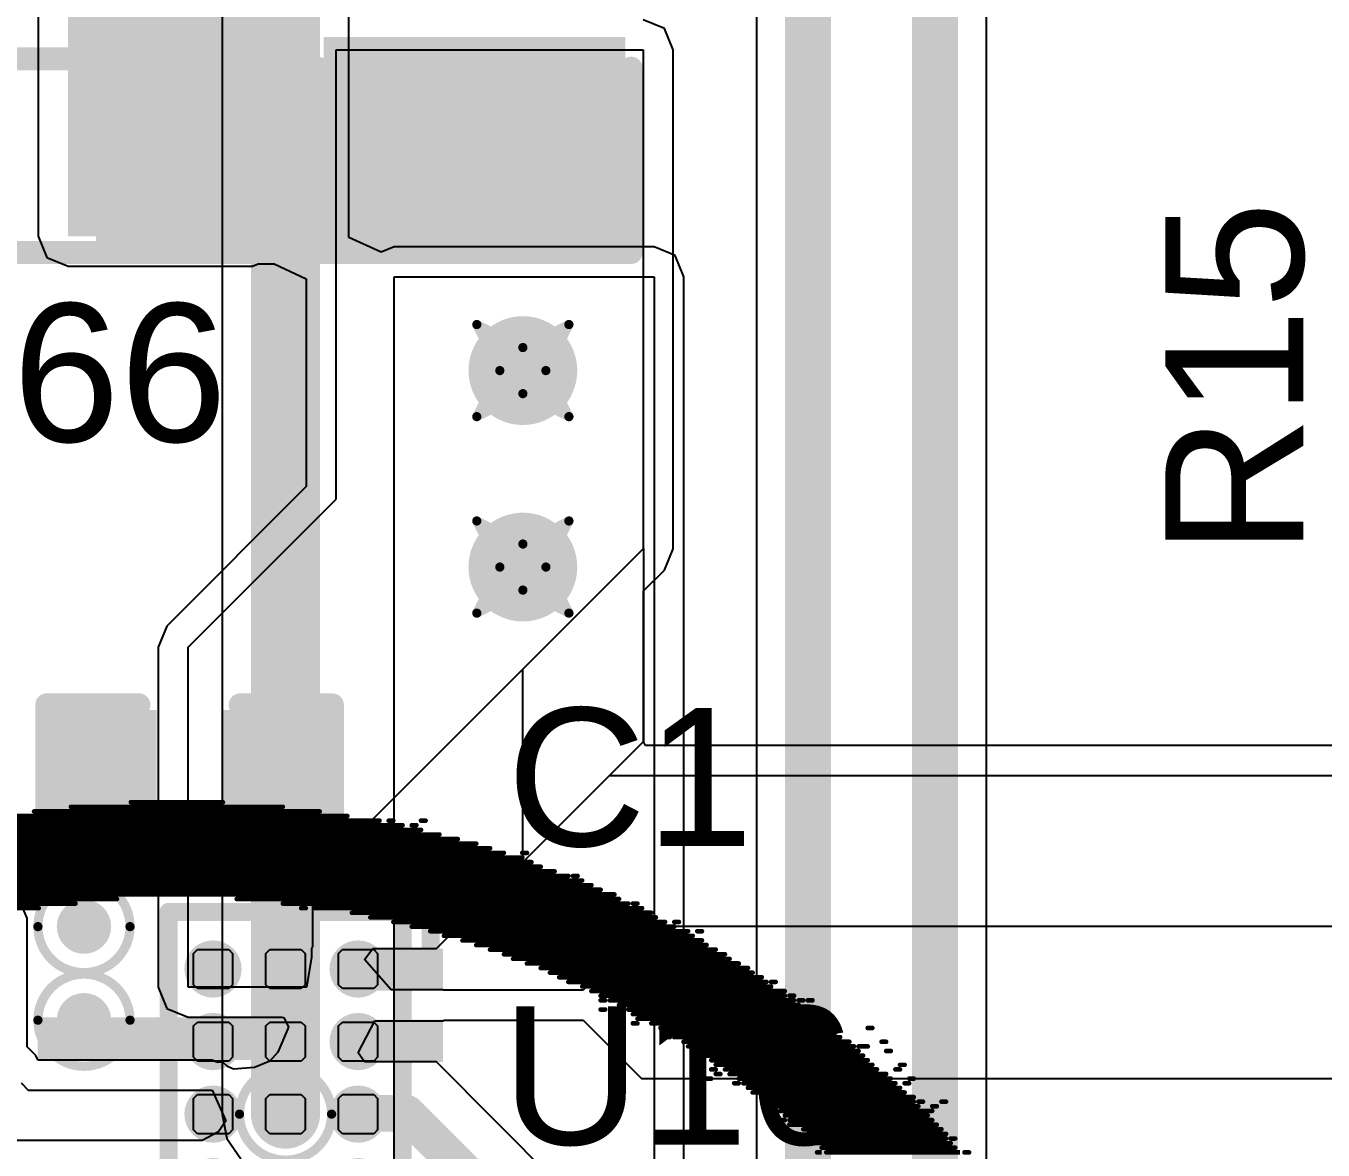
# Model space of a CAD drawing. Header units: inches. Extents: x -5 to 247, y -53 to 67.
# Drawn here: x 33.26 to 40.42, y -12.56 to -6.36 of the extents above; entities that cross this region are included whole.
import ezdxf

# ---------------------------------------------------------------- set-up
doc = ezdxf.new("R2010")
doc.units = ezdxf.units.IN
for name, color, linetype in [('Board Outline', 216, 'Continuous'), ('Bottom Layer', 5, 'Continuous'), ('Bottom Overlay', 54, 'Continuous'), ('Drill Drawing', 1, 'Continuous'), ('Top Layer', 1, 'Continuous'), ('Top Overlay', 2, 'Continuous'), ('Top Paste', 8, 'Continuous'), ('Top Solder', 216, 'Continuous'), ('Via Holes', 16, 'Continuous')]:
    doc.layers.add(name, color=color, linetype=linetype)
doc.styles.add('Arial', font='', dxfattribs={"height": 0.2})
doc.styles.get('Arial').set_extended_font_data('Arial')

# ---------------------------------------------------------------- blocks, each defined once
blk = doc.blocks.new('WLP_12__1_2_1_8__15')
at = {"layer": 'Top Layer'}
h = blk.add_hatch(color=1, dxfattribs=at)
edge = h.paths.add_edge_path()
edge.add_arc((-0.6, 0.4), 0.108, 0, 360)
h = blk.add_hatch(color=1, dxfattribs=at)
edge = h.paths.add_edge_path()
edge.add_arc((-0.2, 0.4), 0.108, 0, 360)
h = blk.add_hatch(color=1, dxfattribs=at)
edge = h.paths.add_edge_path()
edge.add_arc((0.2, 0.4), 0.108, 0, 360)
h = blk.add_hatch(color=1, dxfattribs=at)
edge = h.paths.add_edge_path()
edge.add_arc((0.6, 0.4), 0.108, 0, 360)
h = blk.add_hatch(color=1, dxfattribs=at)
edge = h.paths.add_edge_path()
edge.add_arc((-0.6, 0), 0.108, 0, 360)
h = blk.add_hatch(color=1, dxfattribs=at)
edge = h.paths.add_edge_path()
edge.add_arc((-0.2, 0), 0.108, 0, 360)
h = blk.add_hatch(color=1, dxfattribs=at)
edge = h.paths.add_edge_path()
edge.add_arc((0.2, 0), 0.108, 0, 360)
h = blk.add_hatch(color=1, dxfattribs=at)
edge = h.paths.add_edge_path()
edge.add_arc((0.6, 0), 0.108, 0, 360)
h = blk.add_hatch(color=1, dxfattribs=at)
edge = h.paths.add_edge_path()
edge.add_arc((-0.6, -0.4), 0.108, 0, 360)
h = blk.add_hatch(color=1, dxfattribs=at)
edge = h.paths.add_edge_path()
edge.add_arc((-0.2, -0.4), 0.108, 0, 360)
h = blk.add_hatch(color=1, dxfattribs=at)
edge = h.paths.add_edge_path()
edge.add_arc((0.2, -0.4), 0.108, 0, 360)
h = blk.add_hatch(color=1, dxfattribs=at)
edge = h.paths.add_edge_path()
edge.add_arc((0.6, -0.4), 0.108, 0, 360)
at = {"layer": 'Top Solder'}
h = blk.add_hatch(color=216, dxfattribs=at)
edge = h.paths.add_edge_path()
edge.add_arc((-0.6, 0.4), 0.158, 0, 360)
h = blk.add_hatch(color=216, dxfattribs=at)
edge = h.paths.add_edge_path()
edge.add_arc((-0.2, 0.4), 0.158, 0, 360)
h = blk.add_hatch(color=216, dxfattribs=at)
edge = h.paths.add_edge_path()
edge.add_arc((0.2, 0.4), 0.158, 0, 360)
h = blk.add_hatch(color=216, dxfattribs=at)
edge = h.paths.add_edge_path()
edge.add_arc((0.6, 0.4), 0.158, 0, 360)
h = blk.add_hatch(color=216, dxfattribs=at)
edge = h.paths.add_edge_path()
edge.add_arc((-0.6, 0), 0.158, 0, 360)
h = blk.add_hatch(color=216, dxfattribs=at)
edge = h.paths.add_edge_path()
edge.add_arc((-0.2, 0), 0.158, 0, 360)
h = blk.add_hatch(color=216, dxfattribs=at)
edge = h.paths.add_edge_path()
edge.add_arc((0.2, 0), 0.158, 0, 360)
h = blk.add_hatch(color=216, dxfattribs=at)
edge = h.paths.add_edge_path()
edge.add_arc((0.6, 0), 0.158, 0, 360)
h = blk.add_hatch(color=216, dxfattribs=at)
edge = h.paths.add_edge_path()
edge.add_arc((-0.6, -0.4), 0.158, 0, 360)
h = blk.add_hatch(color=216, dxfattribs=at)
edge = h.paths.add_edge_path()
edge.add_arc((-0.2, -0.4), 0.158, 0, 360)
h = blk.add_hatch(color=216, dxfattribs=at)
edge = h.paths.add_edge_path()
edge.add_arc((0.2, -0.4), 0.158, 0, 360)
h = blk.add_hatch(color=216, dxfattribs=at)
edge = h.paths.add_edge_path()
edge.add_arc((0.6, -0.4), 0.158, 0, 360)
at = {"layer": 'Top Overlay', "const_width": 0.1}
for points in [[(-0.6998, 0.7999), (-1.0998, 0.7999)], [(-1.0998, 0.3999), (-1.0998, 0.7999)], [(-0.9149, -0.6451), (-0.9149, 0.6449)], [(0.9151, 0.6449), (-0.9149, 0.6449)], [(0.9151, -0.6451), (0.9151, 0.6449)], [(0.9151, -0.6451), (-0.9149, -0.6451)]]:
    blk.add_lwpolyline(points, dxfattribs=at)
at = {"layer": 'Top Overlay', "const_width": 0.05}
for points in [[(-1.1248, 0.7999, 1), (-1.0748, 0.7999, 1)], [(-1.1248, 0.7999, 1), (-1.0748, 0.7999, 1)], [(-0.7248, 0.7999, 1), (-0.6748, 0.7999, 1)], [(-0.9399, 0.6449, 1), (-0.8899, 0.6449, 1)], [(-0.9399, 0.6449, 1), (-0.8899, 0.6449, 1)], [(0.8901, 0.6449, 1), (0.9401, 0.6449, 1)], [(0.8901, 0.6449, 1), (0.9401, 0.6449, 1)], [(-1.1248, 0.3999, 1), (-1.0748, 0.3999, 1)], [(-0.9399, -0.6451, 1), (-0.8899, -0.6451, 1)], [(-0.9399, -0.6451, 1), (-0.8899, -0.6451, 1)], [(0.8901, -0.6451, 1), (0.9401, -0.6451, 1)], [(0.8901, -0.6451, 1), (0.9401, -0.6451, 1)]]:
    blk.add_lwpolyline(points, format="xyb", close=True, dxfattribs=at)
at = {"layer": 'Top Paste'}
for p, q in [((-0.7078, 0.4864), (-0.6862, 0.5079)), ((-0.6862, 0.5079), (-0.5134, 0.5079)), ((-0.5134, 0.5079), (-0.5134, 0.5079)), ((-0.5134, 0.5079), (-0.4918, 0.4864)), ((-0.3078, 0.4864), (-0.2862, 0.5079)), ((-0.2862, 0.5079), (-0.1134, 0.5079)), ((-0.1134, 0.5079), (-0.1134, 0.5079)), ((-0.1134, 0.5079), (-0.0918, 0.4864)), ((0.092, 0.4864), (0.1136, 0.5079)), ((0.1136, 0.5079), (0.2865, 0.5079)), ((0.2865, 0.5079), (0.2865, 0.5079)), ((0.2865, 0.5079), (0.3081, 0.4864)), ((0.492, 0.4864), (0.5136, 0.5079)), ((0.5136, 0.5079), (0.6865, 0.5079)), ((0.6865, 0.5079), (0.6865, 0.5079)), ((0.6865, 0.5079), (0.7081, 0.4864)), ((-0.7078, 0.3135), (-0.7078, 0.4864)), ((-0.4918, 0.4864), (-0.4918, 0.4864)), ((-0.4918, 0.4864), (-0.4918, 0.3135)), ((-0.3078, 0.3135), (-0.3078, 0.4864)), ((-0.0918, 0.4864), (-0.0918, 0.4864)), ((-0.0918, 0.4864), (-0.0918, 0.3135)), ((0.092, 0.3135), (0.092, 0.4864)), ((0.3081, 0.4864), (0.3081, 0.4864)), ((0.3081, 0.4864), (0.3081, 0.3135)), ((0.492, 0.3135), (0.492, 0.4864)), ((0.7081, 0.4864), (0.7081, 0.4864)), ((0.7081, 0.4864), (0.7081, 0.3135)), ((-0.6862, 0.2919), (-0.7078, 0.3135)), ((-0.7078, 0.3135), (-0.7078, 0.3135)), ((-0.5134, 0.2919), (-0.6862, 0.2919)), ((-0.6862, 0.2919), (-0.6862, 0.2919)), ((-0.4918, 0.3135), (-0.5134, 0.2919)), ((-0.5134, 0.2919), (-0.5134, 0.2919)), ((-0.4918, 0.3135), (-0.4918, 0.3135)), ((-0.2862, 0.2919), (-0.3078, 0.3135)), ((-0.3078, 0.3135), (-0.3078, 0.3135)), ((-0.1134, 0.2919), (-0.2862, 0.2919)), ((-0.2862, 0.2919), (-0.2862, 0.2919)), ((-0.0918, 0.3135), (-0.1134, 0.2919)), ((-0.1134, 0.2919), (-0.1134, 0.2919)), ((-0.0918, 0.3135), (-0.0918, 0.3135)), ((0.1136, 0.2919), (0.092, 0.3135)), ((0.092, 0.3135), (0.092, 0.3135)), ((0.2865, 0.2919), (0.1136, 0.2919)), ((0.1136, 0.2919), (0.1136, 0.2919)), ((0.3081, 0.3135), (0.2865, 0.2919)), ((0.2865, 0.2919), (0.2865, 0.2919)), ((0.3081, 0.3135), (0.3081, 0.3135)), ((0.5136, 0.2919), (0.492, 0.3135)), ((0.492, 0.3135), (0.492, 0.3135)), ((0.6865, 0.2919), (0.5136, 0.2919)), ((0.5136, 0.2919), (0.5136, 0.2919)), ((0.7081, 0.3135), (0.6865, 0.2919)), ((0.6865, 0.2919), (0.6865, 0.2919)), ((0.7081, 0.3135), (0.7081, 0.3135)), ((-0.7078, 0.0864), (-0.6862, 0.108)), ((-0.7078, -0.0865), (-0.7078, 0.0864)), ((-0.6862, 0.108), (-0.5134, 0.108)), ((-0.5134, 0.108), (-0.5134, 0.108)), ((-0.5134, 0.108), (-0.4918, 0.0864)), ((-0.4918, 0.0864), (-0.4918, 0.0864)), ((-0.4918, 0.0864), (-0.4918, -0.0865)), ((-0.3078, 0.0864), (-0.2862, 0.108)), ((-0.3078, -0.0865), (-0.3078, 0.0864)), ((-0.2862, 0.108), (-0.1134, 0.108)), ((-0.1134, 0.108), (-0.1134, 0.108)), ((-0.1134, 0.108), (-0.0918, 0.0864)), ((-0.0918, 0.0864), (-0.0918, 0.0864)), ((-0.0918, 0.0864), (-0.0918, -0.0865)), ((0.092, 0.0864), (0.1136, 0.108)), ((0.092, -0.0865), (0.092, 0.0864)), ((0.1136, 0.108), (0.2865, 0.108)), ((0.2865, 0.108), (0.2865, 0.108)), ((0.2865, 0.108), (0.3081, 0.0864)), ((0.3081, 0.0864), (0.3081, 0.0864)), ((0.3081, 0.0864), (0.3081, -0.0865)), ((0.492, 0.0864), (0.5136, 0.108)), ((0.492, -0.0865), (0.492, 0.0864)), ((0.5136, 0.108), (0.6865, 0.108)), ((0.6865, 0.108), (0.6865, 0.108)), ((0.6865, 0.108), (0.7081, 0.0864)), ((0.7081, 0.0864), (0.7081, 0.0864)), ((0.7081, 0.0864), (0.7081, -0.0865)), ((-0.6862, -0.1081), (-0.7078, -0.0865)), ((-0.7078, -0.0865), (-0.7078, -0.0865)), ((-0.5134, -0.1081), (-0.6862, -0.1081)), ((-0.6862, -0.1081), (-0.6862, -0.1081)), ((-0.4918, -0.0865), (-0.5134, -0.1081)), ((-0.5134, -0.1081), (-0.5134, -0.1081)), ((-0.4918, -0.0865), (-0.4918, -0.0865)), ((-0.2862, -0.1081), (-0.3078, -0.0865)), ((-0.3078, -0.0865), (-0.3078, -0.0865)), ((-0.1134, -0.1081), (-0.2862, -0.1081)), ((-0.2862, -0.1081), (-0.2862, -0.1081)), ((-0.0918, -0.0865), (-0.1134, -0.1081)), ((-0.1134, -0.1081), (-0.1134, -0.1081)), ((-0.0918, -0.0865), (-0.0918, -0.0865)), ((0.1136, -0.1081), (0.092, -0.0865)), ((0.092, -0.0865), (0.092, -0.0865)), ((0.2865, -0.1081), (0.1136, -0.1081)), ((0.1136, -0.1081), (0.1136, -0.1081)), ((0.3081, -0.0865), (0.2865, -0.1081)), ((0.2865, -0.1081), (0.2865, -0.1081)), ((0.3081, -0.0865), (0.3081, -0.0865)), ((0.5136, -0.1081), (0.492, -0.0865)), ((0.492, -0.0865), (0.492, -0.0865)), ((0.6865, -0.1081), (0.5136, -0.1081)), ((0.5136, -0.1081), (0.5136, -0.1081)), ((0.7081, -0.0865), (0.6865, -0.1081)), ((0.6865, -0.1081), (0.6865, -0.1081)), ((0.7081, -0.0865), (0.7081, -0.0865)), ((-0.7078, -0.3136), (-0.6862, -0.292)), ((-0.7078, -0.4865), (-0.7078, -0.3136)), ((-0.6862, -0.292), (-0.5134, -0.292)), ((-0.5134, -0.292), (-0.5134, -0.292)), ((-0.5134, -0.292), (-0.4918, -0.3136)), ((-0.4918, -0.3136), (-0.4918, -0.3136)), ((-0.4918, -0.3136), (-0.4918, -0.4865)), ((-0.3078, -0.3136), (-0.2862, -0.292)), ((-0.3078, -0.4865), (-0.3078, -0.3136)), ((-0.2862, -0.292), (-0.1134, -0.292)), ((-0.1134, -0.292), (-0.1134, -0.292)), ((-0.1134, -0.292), (-0.0918, -0.3136)), ((-0.0918, -0.3136), (-0.0918, -0.3136)), ((-0.0918, -0.3136), (-0.0918, -0.4865)), ((0.092, -0.3136), (0.1136, -0.292)), ((0.092, -0.4865), (0.092, -0.3136)), ((0.1136, -0.292), (0.2865, -0.292)), ((0.2865, -0.292), (0.2865, -0.292)), ((0.2865, -0.292), (0.3081, -0.3136)), ((0.3081, -0.3136), (0.3081, -0.3136)), ((0.3081, -0.3136), (0.3081, -0.4865)), ((0.492, -0.3136), (0.5136, -0.292)), ((0.492, -0.4865), (0.492, -0.3136)), ((0.5136, -0.292), (0.6865, -0.292)), ((0.6865, -0.292), (0.6865, -0.292)), ((0.6865, -0.292), (0.7081, -0.3136)), ((0.7081, -0.3136), (0.7081, -0.3136)), ((0.7081, -0.3136), (0.7081, -0.4865)), ((-0.6862, -0.5081), (-0.7078, -0.4865)), ((-0.7078, -0.4865), (-0.7078, -0.4865)), ((-0.4918, -0.4865), (-0.5134, -0.5081)), ((-0.4918, -0.4865), (-0.4918, -0.4865)), ((-0.2862, -0.5081), (-0.3078, -0.4865)), ((-0.3078, -0.4865), (-0.3078, -0.4865)), ((-0.0918, -0.4865), (-0.1134, -0.5081)), ((-0.0918, -0.4865), (-0.0918, -0.4865)), ((0.1136, -0.5081), (0.092, -0.4865)), ((0.092, -0.4865), (0.092, -0.4865)), ((0.3081, -0.4865), (0.2865, -0.5081)), ((0.3081, -0.4865), (0.3081, -0.4865)), ((0.5136, -0.5081), (0.492, -0.4865)), ((0.492, -0.4865), (0.492, -0.4865)), ((0.7081, -0.4865), (0.6865, -0.5081)), ((0.7081, -0.4865), (0.7081, -0.4865)), ((-0.5134, -0.5081), (-0.6862, -0.5081)), ((-0.6862, -0.5081), (-0.6862, -0.5081)), ((-0.5134, -0.5081), (-0.5134, -0.5081)), ((-0.1134, -0.5081), (-0.2862, -0.5081)), ((-0.2862, -0.5081), (-0.2862, -0.5081)), ((-0.1134, -0.5081), (-0.1134, -0.5081)), ((0.2865, -0.5081), (0.1136, -0.5081)), ((0.1136, -0.5081), (0.1136, -0.5081)), ((0.2865, -0.5081), (0.2865, -0.5081)), ((0.6865, -0.5081), (0.5136, -0.5081)), ((0.5136, -0.5081), (0.5136, -0.5081)), ((0.6865, -0.5081), (0.6865, -0.5081))]:
    blk.add_line(p, q, dxfattribs=at)
blk = doc.blocks.new('C___0805_54')
at = {"layer": 'Top Layer'}
for points in [[(-1.524, 0.762), (-0.508, 0.762), (-0.508, -0.762), (-1.524, -0.762)], [(0.508, 0.762), (1.524, 0.762), (1.524, -0.762), (0.508, -0.762)]]:
    blk.add_hatch(color=1, dxfattribs=at).paths.add_polyline_path(points)
at = {"layer": 'Top Paste'}
for points in [[(-1.524, 0.762), (-0.508, 0.762), (-0.508, -0.762), (-1.524, -0.762)], [(0.508, 0.762), (1.524, 0.762), (1.524, -0.762), (0.508, -0.762)]]:
    blk.add_hatch(color=8, dxfattribs=at).paths.add_polyline_path(points)
at = {"layer": 'Top Solder'}
for points in [[(-1.594, 0.832), (-0.438, 0.832), (-0.438, -0.832), (-1.594, -0.832)], [(0.438, 0.832), (1.594, 0.832), (1.594, -0.832), (0.438, -0.832)]]:
    blk.add_hatch(color=216, dxfattribs=at).paths.add_polyline_path(points)
at = {"layer": 'Top Overlay', "const_width": 0.127}
for points in [[(-0.6096, 0.8636), (-1.6256, 0.8636)], [(-1.6256, -0.8636), (-1.6256, 0.8636)], [(1.6256, 0.8636), (0.6096, 0.8636)], [(1.6256, -0.8636), (1.6256, 0.8636)], [(-0.6096, -0.8636), (-1.6256, -0.8636)], [(1.6256, -0.8636), (0.6096, -0.8636)]]:
    blk.add_lwpolyline(points, dxfattribs=at)
at = {"layer": 'Top Overlay', "const_width": 0.0635}
for points in [[(-1.6574, 0.8636, 1), (-1.5938, 0.8636, 1)], [(-1.6574, 0.8636, 1), (-1.5938, 0.8636, 1)], [(-0.6413, 0.8636, 1), (-0.5778, 0.8636, 1)], [(0.5778, 0.8636, 1), (0.6413, 0.8636, 1)], [(1.5938, 0.8636, 1), (1.6574, 0.8636, 1)], [(1.5938, 0.8636, 1), (1.6574, 0.8636, 1)], [(-1.6574, -0.8636, 1), (-1.5938, -0.8636, 1)], [(-1.6574, -0.8636, 1), (-1.5938, -0.8636, 1)], [(-0.6413, -0.8636, 1), (-0.5778, -0.8636, 1)], [(0.5778, -0.8636, 1), (0.6413, -0.8636, 1)], [(1.5938, -0.8636, 1), (1.6574, -0.8636, 1)], [(1.5938, -0.8636, 1), (1.6574, -0.8636, 1)]]:
    blk.add_lwpolyline(points, format="xyb", close=True, dxfattribs=at)
blk = doc.blocks.new('C___0402_55')
at = {"layer": 'Top Layer'}
for points in [[(-0.6985, -0.3175), (-0.6985, 0.3175), (-0.2413, 0.3175), (-0.2413, -0.3175)], [(0.2413, -0.3175), (0.2413, 0.3175), (0.6985, 0.3175), (0.6985, -0.3175)]]:
    blk.add_hatch(color=1, dxfattribs=at).paths.add_polyline_path(points)
at = {"layer": 'Top Paste'}
for points in [[(-0.6985, -0.3175), (-0.6985, 0.3175), (-0.2413, 0.3175), (-0.2413, -0.3175)], [(0.2413, -0.3175), (0.2413, 0.3175), (0.6985, 0.3175), (0.6985, -0.3175)]]:
    blk.add_hatch(color=8, dxfattribs=at).paths.add_polyline_path(points)
at = {"layer": 'Top Solder'}
for points in [[(-0.7585, -0.3775), (-0.7585, 0.3775), (-0.1813, 0.3775), (-0.1813, -0.3775)], [(0.1813, -0.3775), (0.1813, 0.3775), (0.7585, 0.3775), (0.7585, -0.3775)]]:
    blk.add_hatch(color=216, dxfattribs=at).paths.add_polyline_path(points)
at = {"layer": 'Top Overlay', "const_width": 0.127}
for points in [[(-0.7874, 0.4064), (-0.2794, 0.4064)], [(-0.7874, -0.4064), (-0.7874, 0.4064)], [(0.2794, 0.4064), (0.7874, 0.4064)], [(0.7874, -0.4064), (0.7874, 0.4064)], [(-0.7874, -0.4064), (-0.2794, -0.4064)], [(0.2794, -0.4064), (0.7874, -0.4064)]]:
    blk.add_lwpolyline(points, dxfattribs=at)
at = {"layer": 'Top Overlay', "const_width": 0.0635}
for points in [[(-0.8191, 0.4064, 1), (-0.7556, 0.4064, 1)], [(-0.8191, 0.4064, 1), (-0.7556, 0.4064, 1)], [(-0.3111, 0.4064, 1), (-0.2477, 0.4064, 1)], [(0.2477, 0.4064, 1), (0.3111, 0.4064, 1)], [(0.7556, 0.4064, 1), (0.8191, 0.4064, 1)], [(0.7556, 0.4064, 1), (0.8191, 0.4064, 1)], [(-0.8191, -0.4064, 1), (-0.7556, -0.4064, 1)], [(-0.8191, -0.4064, 1), (-0.7556, -0.4064, 1)], [(-0.3111, -0.4064, 1), (-0.2477, -0.4064, 1)], [(0.2477, -0.4064, 1), (0.3111, -0.4064, 1)], [(0.7556, -0.4064, 1), (0.8191, -0.4064, 1)], [(0.7556, -0.4064, 1), (0.8191, -0.4064, 1)]]:
    blk.add_lwpolyline(points, format="xyb", close=True, dxfattribs=at)
blk = doc.blocks.new('R___0603_84')
at = {"layer": 'Top Layer'}
for points in [[(-0.381, 0.4445), (-0.381, -0.4445), (-1.143, -0.4445), (-1.143, 0.4445)], [(1.143, 0.4445), (1.143, -0.4445), (0.381, -0.4445), (0.381, 0.4445)]]:
    blk.add_hatch(color=1, dxfattribs=at).paths.add_polyline_path(points)
at = {"layer": 'Top Paste'}
for points in [[(-0.381, 0.4445), (-0.381, -0.4445), (-1.143, -0.4445), (-1.143, 0.4445)], [(1.143, 0.4445), (1.143, -0.4445), (0.381, -0.4445), (0.381, 0.4445)]]:
    blk.add_hatch(color=8, dxfattribs=at).paths.add_polyline_path(points)
at = {"layer": 'Top Solder'}
for points in [[(-0.2794, 0.5461), (-0.2794, -0.5461), (-1.2446, -0.5461), (-1.2446, 0.5461)], [(1.2446, 0.5461), (1.2446, -0.5461), (0.2794, -0.5461), (0.2794, 0.5461)]]:
    blk.add_hatch(color=216, dxfattribs=at).paths.add_polyline_path(points)
at = {"layer": 'Top Overlay', "const_width": 0.127}
for points in [[(-1.2192, 0.5334), (-1.2192, -0.5334)], [(1.2192, 0.5334), (-1.2192, 0.5334)], [(1.2192, 0.5334), (1.2192, -0.5334)], [(1.2192, -0.5334), (-1.2192, -0.5334)]]:
    blk.add_lwpolyline(points, dxfattribs=at)
at = {"layer": 'Top Overlay', "const_width": 0.0635}
for points in [[(-1.25095, 0.5334, 1), (-1.18745, 0.5334, 1)], [(-1.25095, 0.5334, 1), (-1.18745, 0.5334, 1)], [(1.18745, 0.5334, 1), (1.25095, 0.5334, 1)], [(1.18745, 0.5334, 1), (1.25095, 0.5334, 1)], [(-1.25095, -0.5334, 1), (-1.18745, -0.5334, 1)], [(-1.25095, -0.5334, 1), (-1.18745, -0.5334, 1)], [(1.18745, -0.5334, 1), (1.25095, -0.5334, 1)], [(1.18745, -0.5334, 1), (1.25095, -0.5334, 1)]]:
    blk.add_lwpolyline(points, format="xyb", close=True, dxfattribs=at)

msp = doc.modelspace()

# ---------------------------------------------------------------- hatches: boundary and pattern name
at = {"layer": 'Bottom Layer'}
h = msp.add_hatch(color=5, dxfattribs=at)
edge = h.paths.add_edge_path()
edge.add_arc((36.0051, -8.2641), 0.3, 0, 360)
h = msp.add_hatch(color=5, dxfattribs=at)
edge = h.paths.add_edge_path()
edge.add_arc((36.0051, -9.3472), 0.3, 0, 360)
h = msp.add_hatch(color=5, dxfattribs=at)
edge = h.paths.add_edge_path()
edge.add_arc((33.5848, -11.3297), 0.15, 0, 360)
h = msp.add_hatch(color=5, dxfattribs=at)
edge = h.paths.add_edge_path()
edge.add_arc((33.5848, -11.8456), 0.15, 0, 360)
h = msp.add_hatch(color=5, dxfattribs=at)
edge = h.paths.add_edge_path()
edge.add_arc((34.6964, -12.3634), 0.15, 0, 360)
at = {"layer": 'Top Layer'}
for points in [[(33.4968, -7.5238), (34.5145, -7.5238), (34.5145, -5.461), (33.4968, -5.461)], [(35.0052, -11.6833), (35.5642, -11.6833), (35.5642, -11.4508), (35.0052, -11.4508)], [(33.3294, -12.0646), (34.8117, -12.0646), (34.8117, -11.8289), (33.3294, -11.8289)], [(35.0052, -12.076), (35.5642, -12.076), (35.5642, -11.8435), (35.0052, -11.8435)]]:
    msp.add_hatch(color=1, dxfattribs=at).paths.add_polyline_path(points)
h = msp.add_hatch(color=1, dxfattribs=at)
edge = h.paths.add_edge_path()
edge.add_arc((36.0051, -8.2641), 0.3, 0, 360)
h = msp.add_hatch(color=1, dxfattribs=at)
edge = h.paths.add_edge_path()
edge.add_arc((36.0051, -9.3472), 0.3, 0, 360)
h = msp.add_hatch(color=1, dxfattribs=at)
edge = h.paths.add_edge_path()
edge.add_arc((33.5848, -11.3297), 0.15, 0, 360)
h = msp.add_hatch(color=1, dxfattribs=at)
edge = h.paths.add_edge_path()
edge.add_arc((33.5848, -11.8456), 0.15, 0, 360)
h = msp.add_hatch(color=1, dxfattribs=at)
edge = h.paths.add_edge_path()
edge.add_arc((34.6964, -12.3634), 0.15, 0, 360)
at = {"layer": 'Via Holes'}
h = msp.add_hatch(color=7, dxfattribs=at)
edge = h.paths.add_edge_path()
edge.add_arc((36.0051, -8.2641), 0.15, 0, 360)
h = msp.add_hatch(color=7, dxfattribs=at)
edge = h.paths.add_edge_path()
edge.add_arc((36.0051, -9.3472), 0.15, 0, 360)
h = msp.add_hatch(color=7, dxfattribs=at)
edge = h.paths.add_edge_path()
edge.add_arc((33.5848, -11.3297), 0.075, 0, 360)
h = msp.add_hatch(color=7, dxfattribs=at)
edge = h.paths.add_edge_path()
edge.add_arc((33.5848, -11.8456), 0.075, 0, 360)
h = msp.add_hatch(color=7, dxfattribs=at)
edge = h.paths.add_edge_path()
edge.add_arc((34.6964, -12.3634), 0.075, 0, 360)

# ---------------------------------------------------------------- linework, layer by layer
at = {"layer": 'Board Outline', "const_width": 0.254}
msp.add_lwpolyline([(49.772, 6.3476, -0.6504), (32.1175, -53.0547)], format="xyb", dxfattribs=at)
at = {"layer": 'Bottom Layer'}
for p, q in [((37.2927, 1.9311), (37.2927, -18.214)), ((38.5627, -18.9707), (38.5627, 1.2707)), ((34.3468, -3.897), (34.3468, -12.3634)), ((35.046, -7.5302), (35.046, -3.897)), ((35.2238, -7.6115), (35.046, -7.5302)), ((35.2948, -7.582), (35.2238, -7.6115)), ((36.7284, -7.582), (35.2948, -7.582)), ((36.845, -7.6304), (36.7284, -7.582)), ((36.8934, -7.747), (36.845, -7.6304)), ((35.2948, -18.3896), (35.2948, -7.747)), ((35.2948, -7.747), (36.7284, -7.747)), ((36.7284, -7.747), (36.7284, -20.193)), ((36.8934, -20.193), (36.8934, -7.747)), ((34.3468, -12.3634), (34.3734, -12.4972)), ((34.3734, -12.4972), (34.4492, -12.6106))]:
    msp.add_line(p, q, dxfattribs=at)
for points, const_width in [([(37.5775, -18.5689), (37.5775, 2.286)], 0.254), ([(38.2778, -18.9707), (38.2778, 1.6256)], 0.254), ([(34.6964, -12.3634), (34.6964, -3.6068)], 0.381)]:
    msp.add_lwpolyline(points, dxfattribs=dict(at, const_width=const_width))
at = {"layer": 'Bottom Layer', "const_width": 0.1905}
msp.add_lwpolyline([(34.6011, -12.3634, 1), (34.7916, -12.3634, 1)], format="xyb", close=True, dxfattribs=at)
at = {"layer": 'Bottom Overlay', "const_width": 0.0254}
for points in [[(33.5129, -10.6692), (34.6813, -10.6692)], [(33.8431, -10.6438), (34.3511, -10.6438)], [(33.1573, -10.72), (35.0369, -10.72)], [(33.3097, -10.6946), (34.8845, -10.6946)], [(32.7763, -10.7962), (35.4433, -10.7962)], [(32.8779, -10.7708), (35.3417, -10.7708)], [(32.9795, -10.7454), (35.2147, -10.7454)], [(35.2655, -10.7454), (35.2909, -10.7454)], [(35.3925, -10.7708), (35.4179, -10.7708)], [(35.4433, -10.7454), (35.4687, -10.7454)], [(32.4715, -10.8724), (35.7481, -10.8724)], [(32.5477, -10.847), (35.6465, -10.847)], [(32.6747, -10.8216), (35.5449, -10.8216)], [(32.2429, -10.9486), (36.0021, -10.9486)], [(32.2937, -10.9232), (35.9005, -10.9232)], [(32.3953, -10.8978), (35.8243, -10.8978)], [(36.0021, -10.9232), (36.0275, -10.9232)], [(32.0397, -11.0248), (36.1799, -11.0248)], [(32.0905, -10.9994), (36.1037, -10.9994)], [(32.1667, -10.974), (36.0529, -10.974)], [(31.8873, -11.0756), (36.3323, -11.0756)], [(31.9635, -11.0502), (36.2561, -11.0502)], [(36.2815, -11.0502), (36.3069, -11.0502)], [(31.7095, -11.1518), (36.5101, -11.1518)], [(31.7857, -11.1264), (36.4339, -11.1264)], [(31.8365, -11.101), (36.3831, -11.101)], [(31.5825, -11.228), (33.3351, -11.228)], [(31.6079, -11.2026), (33.5383, -11.2026)], [(31.6841, -11.1772), (33.7669, -11.1772)], [(34.4273, -11.1772), (36.5355, -11.1772)], [(34.6813, -11.2026), (36.5863, -11.2026)], [(34.7829, -11.228), (34.8083, -11.228)], [(34.8591, -11.228), (36.6625, -11.228)], [(36.6117, -11.2026), (36.6371, -11.2026)], [(35.0623, -11.2534), (36.7133, -11.2534)], [(35.1639, -11.2788), (36.7387, -11.2788)], [(35.2909, -11.3042), (36.7895, -11.3042)], [(36.8403, -11.3042), (36.8657, -11.3042)], [(35.3925, -11.3296), (36.8403, -11.3296)], [(35.4941, -11.355), (36.9165, -11.355)], [(35.5703, -11.3804), (36.9419, -11.3804)], [(36.9673, -11.355), (36.9927, -11.355)], [(35.6719, -11.4058), (36.9927, -11.4058)], [(35.7481, -11.4312), (37.0181, -11.4312)], [(35.8243, -11.4566), (37.0689, -11.4566)], [(35.9005, -11.482), (37.1197, -11.482)], [(35.9513, -11.5074), (37.1451, -11.5074)], [(36.0275, -11.5328), (37.1959, -11.5328)], [(36.1037, -11.5582), (37.2467, -11.5582)], [(36.1545, -11.5836), (37.2721, -11.5836)], [(36.2053, -11.609), (37.3229, -11.609)], [(36.2561, -11.6344), (37.3483, -11.6344)], [(36.3323, -11.6598), (37.3737, -11.6598)], [(37.3737, -11.6344), (37.3991, -11.6344)], [(36.3831, -11.6852), (37.4499, -11.6852)], [(36.4339, -11.7106), (37.4499, -11.7106)], [(36.4339, -11.736), (36.4593, -11.736)], [(36.4847, -11.736), (37.5007, -11.736)], [(37.4753, -11.7106), (37.5007, -11.7106)], [(37.5261, -11.736), (37.5515, -11.736)], [(37.5769, -11.736), (37.6023, -11.736)], [(36.4339, -11.7868), (36.4593, -11.7868)], [(36.5355, -11.7614), (37.5261, -11.7614)], [(36.5863, -11.7868), (37.5769, -11.7868)], [(36.6117, -11.8122), (37.6023, -11.8122)], [(36.6117, -11.863), (36.6371, -11.863)], [(36.6371, -11.8376), (37.6277, -11.8376)], [(36.7133, -11.863), (37.6785, -11.863)], [(36.7641, -11.8884), (37.7293, -11.8884)], [(36.7895, -11.9138), (37.7293, -11.9138)], [(36.7895, -11.9392), (36.8149, -11.9392)], [(36.8403, -11.9392), (37.7547, -11.9392)], [(37.9071, -11.8884), (37.9325, -11.8884)], [(36.8911, -11.9646), (37.8055, -11.9646)], [(36.9165, -11.99), (37.8309, -11.99)], [(36.9673, -12.0154), (37.8563, -12.0154)], [(37.8563, -11.99), (37.9071, -11.99)], [(37.9833, -11.9646), (38.0087, -11.9646)], [(38.0087, -12.0154), (38.0341, -12.0154)], [(37.0181, -12.0408), (37.8817, -12.0408)], [(37.0435, -12.0662), (37.9071, -12.0662)], [(37.0689, -12.0916), (37.9325, -12.0916)], [(38.0849, -12.0916), (38.1103, -12.0916)], [(37.0181, -12.1678), (37.0435, -12.1678)], [(37.0435, -12.117), (37.0689, -12.117)], [(37.0689, -12.1424), (37.0943, -12.1424)], [(37.1197, -12.117), (37.9579, -12.117)], [(37.1451, -12.1424), (38.0087, -12.1424)], [(37.1959, -12.1678), (38.0341, -12.1678)], [(38.0595, -12.117), (38.0849, -12.117)], [(38.1357, -12.1678), (38.1611, -12.1678)], [(37.1705, -12.1932), (37.1959, -12.1932)], [(37.2213, -12.1932), (38.0595, -12.1932)], [(37.2467, -12.2186), (38.0849, -12.2186)], [(37.2721, -12.244), (38.1103, -12.244)], [(38.1103, -12.1932), (38.1357, -12.1932)], [(37.3229, -12.2694), (38.1611, -12.2694)], [(37.3483, -12.2948), (38.1611, -12.2948)], [(38.1865, -12.2948), (38.2119, -12.2948)], [(38.3135, -12.2948), (38.3389, -12.2948)], [(37.3991, -12.3202), (38.1865, -12.3202)], [(37.4245, -12.3456), (38.2627, -12.3456)], [(37.4499, -12.371), (38.2373, -12.371)], [(38.2627, -12.3202), (38.2881, -12.3202)], [(37.4245, -12.3964), (37.4499, -12.3964)], [(37.4753, -12.3964), (38.2627, -12.3964)], [(37.4753, -12.4218), (38.2881, -12.4218)], [(37.5515, -12.4472), (38.3135, -12.4472)], [(37.5769, -12.4726), (38.3389, -12.4726)], [(37.5769, -12.498), (38.3389, -12.498)], [(37.6277, -12.5234), (38.3643, -12.5234)], [(38.3643, -12.498), (38.3897, -12.498)], [(37.6277, -12.5742), (37.6531, -12.5742)], [(37.6531, -12.5488), (38.3897, -12.5488)], [(37.6785, -12.5742), (38.4151, -12.5742)], [(38.4405, -12.5742), (38.4659, -12.5742)]]:
    msp.add_lwpolyline(points, dxfattribs=at)
at = {"layer": 'Bottom Overlay', "const_width": 0.0127}
for points in [[(33.5065, -10.6692, 1), (33.5192, -10.6692, 1)], [(33.8367, -10.6438, 1), (33.8494, -10.6438, 1)], [(34.3447, -10.6438, 1), (34.3574, -10.6438, 1)], [(34.6749, -10.6692, 1), (34.6876, -10.6692, 1)], [(33.3033, -10.6946, 1), (33.316, -10.6946, 1)], [(34.8781, -10.6946, 1), (34.8908, -10.6946, 1)], [(35.0305, -10.72, 1), (35.0432, -10.72, 1)], [(35.2083, -10.7454, 1), (35.221, -10.7454, 1)], [(35.2591, -10.7454, 1), (35.2718, -10.7454, 1)], [(35.2845, -10.7454, 1), (35.2972, -10.7454, 1)], [(35.3353, -10.7708, 1), (35.348, -10.7708, 1)], [(35.3861, -10.7708, 1), (35.3988, -10.7708, 1)], [(35.4115, -10.7708, 1), (35.4242, -10.7708, 1)], [(35.4369, -10.7454, 1), (35.4496, -10.7454, 1)], [(35.4369, -10.7962, 1), (35.4496, -10.7962, 1)], [(35.4623, -10.7454, 1), (35.475, -10.7454, 1)], [(35.5385, -10.8216, 1), (35.5512, -10.8216, 1)], [(35.6401, -10.847, 1), (35.6528, -10.847, 1)], [(35.7417, -10.8724, 1), (35.7544, -10.8724, 1)], [(35.8179, -10.8978, 1), (35.8306, -10.8978, 1)], [(35.8941, -10.9232, 1), (35.9068, -10.9232, 1)], [(35.9957, -10.9232, 1), (36.0084, -10.9232, 1)], [(35.9957, -10.9486, 1), (36.0084, -10.9486, 1)], [(36.0211, -10.9232, 1), (36.0338, -10.9232, 1)], [(36.0465, -10.974, 1), (36.0592, -10.974, 1)], [(36.0973, -10.9994, 1), (36.11, -10.9994, 1)], [(36.1735, -11.0248, 1), (36.1862, -11.0248, 1)], [(36.2497, -11.0502, 1), (36.2624, -11.0502, 1)], [(36.2751, -11.0502, 1), (36.2878, -11.0502, 1)], [(36.3005, -11.0502, 1), (36.3132, -11.0502, 1)], [(36.3259, -11.0756, 1), (36.3386, -11.0756, 1)], [(36.3767, -11.101, 1), (36.3894, -11.101, 1)], [(36.4275, -11.1264, 1), (36.4402, -11.1264, 1)], [(36.5037, -11.1518, 1), (36.5164, -11.1518, 1)], [(33.3287, -11.228, 1), (33.3414, -11.228, 1)], [(33.5319, -11.2026, 1), (33.5446, -11.2026, 1)], [(33.7605, -11.1772, 1), (33.7732, -11.1772, 1)], [(34.4209, -11.1772, 1), (34.4336, -11.1772, 1)], [(34.6749, -11.2026, 1), (34.6876, -11.2026, 1)], [(34.7765, -11.228, 1), (34.7892, -11.228, 1)], [(34.8019, -11.228, 1), (34.8146, -11.228, 1)], [(34.8527, -11.228, 1), (34.8654, -11.228, 1)], [(36.5291, -11.1772, 1), (36.5418, -11.1772, 1)], [(36.5799, -11.2026, 1), (36.5926, -11.2026, 1)], [(36.6053, -11.2026, 1), (36.618, -11.2026, 1)], [(36.6307, -11.2026, 1), (36.6434, -11.2026, 1)], [(36.6561, -11.228, 1), (36.6688, -11.228, 1)], [(35.0559, -11.2534, 1), (35.0686, -11.2534, 1)], [(35.1575, -11.2788, 1), (35.1702, -11.2788, 1)], [(35.2845, -11.3042, 1), (35.2972, -11.3042, 1)], [(36.7069, -11.2534, 1), (36.7196, -11.2534, 1)], [(36.7323, -11.2788, 1), (36.745, -11.2788, 1)], [(36.7831, -11.3042, 1), (36.7958, -11.3042, 1)], [(36.8339, -11.3042, 1), (36.8466, -11.3042, 1)], [(36.8593, -11.3042, 1), (36.872, -11.3042, 1)], [(35.3861, -11.3296, 1), (35.3988, -11.3296, 1)], [(35.4877, -11.355, 1), (35.5004, -11.355, 1)], [(35.5639, -11.3804, 1), (35.5766, -11.3804, 1)], [(36.8339, -11.3296, 1), (36.8466, -11.3296, 1)], [(36.9101, -11.355, 1), (36.9228, -11.355, 1)], [(36.9355, -11.3804, 1), (36.9482, -11.3804, 1)], [(36.9609, -11.355, 1), (36.9736, -11.355, 1)], [(36.9863, -11.355, 1), (36.999, -11.355, 1)], [(35.6655, -11.4058, 1), (35.6782, -11.4058, 1)], [(35.7417, -11.4312, 1), (35.7544, -11.4312, 1)], [(35.8179, -11.4566, 1), (35.8306, -11.4566, 1)], [(36.9863, -11.4058, 1), (36.999, -11.4058, 1)], [(37.0117, -11.4312, 1), (37.0244, -11.4312, 1)], [(37.0625, -11.4566, 1), (37.0752, -11.4566, 1)], [(35.8941, -11.482, 1), (35.9068, -11.482, 1)], [(35.9449, -11.5074, 1), (35.9576, -11.5074, 1)], [(37.1133, -11.482, 1), (37.126, -11.482, 1)], [(37.1387, -11.5074, 1), (37.1514, -11.5074, 1)], [(36.0211, -11.5328, 1), (36.0338, -11.5328, 1)], [(36.0973, -11.5582, 1), (36.11, -11.5582, 1)], [(36.1481, -11.5836, 1), (36.1608, -11.5836, 1)], [(37.1895, -11.5328, 1), (37.2022, -11.5328, 1)], [(37.2403, -11.5582, 1), (37.253, -11.5582, 1)], [(37.2657, -11.5836, 1), (37.2784, -11.5836, 1)], [(36.1989, -11.609, 1), (36.2116, -11.609, 1)], [(36.2497, -11.6344, 1), (36.2624, -11.6344, 1)], [(36.3259, -11.6598, 1), (36.3386, -11.6598, 1)], [(37.3165, -11.609, 1), (37.3292, -11.609, 1)], [(37.3419, -11.6344, 1), (37.3546, -11.6344, 1)], [(37.3673, -11.6344, 1), (37.38, -11.6344, 1)], [(37.3673, -11.6598, 1), (37.38, -11.6598, 1)], [(37.3927, -11.6344, 1), (37.4054, -11.6344, 1)], [(36.3767, -11.6852, 1), (36.3894, -11.6852, 1)], [(36.4275, -11.7106, 1), (36.4402, -11.7106, 1)], [(36.4275, -11.736, 1), (36.4402, -11.736, 1)], [(36.4529, -11.736, 1), (36.4656, -11.736, 1)], [(36.4783, -11.736, 1), (36.491, -11.736, 1)], [(37.4435, -11.6852, 1), (37.4562, -11.6852, 1)], [(37.4435, -11.7106, 1), (37.4562, -11.7106, 1)], [(37.4689, -11.7106, 1), (37.4816, -11.7106, 1)], [(37.4943, -11.7106, 1), (37.507, -11.7106, 1)], [(37.4943, -11.736, 1), (37.507, -11.736, 1)], [(37.5197, -11.736, 1), (37.5324, -11.736, 1)], [(37.5451, -11.736, 1), (37.5578, -11.736, 1)], [(37.5705, -11.736, 1), (37.5832, -11.736, 1)], [(37.5959, -11.736, 1), (37.6086, -11.736, 1)], [(36.4275, -11.7868, 1), (36.4402, -11.7868, 1)], [(36.4529, -11.7868, 1), (36.4656, -11.7868, 1)], [(36.5291, -11.7614, 1), (36.5418, -11.7614, 1)], [(36.5799, -11.7868, 1), (36.5926, -11.7868, 1)], [(36.6053, -11.8122, 1), (36.618, -11.8122, 1)], [(37.5197, -11.7614, 1), (37.5324, -11.7614, 1)], [(37.5705, -11.7868, 1), (37.5832, -11.7868, 1)], [(37.5959, -11.8122, 1), (37.6086, -11.8122, 1)], [(36.6053, -11.863, 1), (36.618, -11.863, 1)], [(36.6307, -11.8376, 1), (36.6434, -11.8376, 1)], [(36.6307, -11.863, 1), (36.6434, -11.863, 1)], [(36.7069, -11.863, 1), (36.7196, -11.863, 1)], [(37.6213, -11.8376, 1), (37.634, -11.8376, 1)], [(37.6721, -11.863, 1), (37.6848, -11.863, 1)], [(36.7577, -11.8884, 1), (36.7704, -11.8884, 1)], [(36.7831, -11.9138, 1), (36.7958, -11.9138, 1)], [(36.7831, -11.9392, 1), (36.7958, -11.9392, 1)], [(36.8085, -11.9392, 1), (36.8212, -11.9392, 1)], [(36.8339, -11.9392, 1), (36.8466, -11.9392, 1)], [(37.7229, -11.8884, 1), (37.7356, -11.8884, 1)], [(37.7229, -11.9138, 1), (37.7356, -11.9138, 1)], [(37.7483, -11.9392, 1), (37.761, -11.9392, 1)], [(37.9007, -11.8884, 1), (37.9134, -11.8884, 1)], [(37.9261, -11.8884, 1), (37.9388, -11.8884, 1)], [(36.8847, -11.9646, 1), (36.8974, -11.9646, 1)], [(36.9101, -11.99, 1), (36.9228, -11.99, 1)], [(36.9609, -12.0154, 1), (36.9736, -12.0154, 1)], [(37.7991, -11.9646, 1), (37.8118, -11.9646, 1)], [(37.8245, -11.99, 1), (37.8372, -11.99, 1)], [(37.8499, -11.99, 1), (37.8626, -11.99, 1)], [(37.8499, -12.0154, 1), (37.8626, -12.0154, 1)], [(37.9007, -11.99, 1), (37.9134, -11.99, 1)], [(37.9769, -11.9646, 1), (37.9896, -11.9646, 1)], [(38.0023, -11.9646, 1), (38.015, -11.9646, 1)], [(38.0023, -12.0154, 1), (38.015, -12.0154, 1)], [(38.0277, -12.0154, 1), (38.0404, -12.0154, 1)], [(37.0117, -12.0408, 1), (37.0244, -12.0408, 1)], [(37.0371, -12.0662, 1), (37.0498, -12.0662, 1)], [(37.0625, -12.0916, 1), (37.0752, -12.0916, 1)], [(37.8753, -12.0408, 1), (37.888, -12.0408, 1)], [(37.9007, -12.0662, 1), (37.9134, -12.0662, 1)], [(37.9261, -12.0916, 1), (37.9388, -12.0916, 1)], [(38.0785, -12.0916, 1), (38.0912, -12.0916, 1)], [(38.1039, -12.0916, 1), (38.1166, -12.0916, 1)], [(37.0117, -12.1678, 1), (37.0244, -12.1678, 1)], [(37.0371, -12.117, 1), (37.0498, -12.117, 1)], [(37.0371, -12.1678, 1), (37.0498, -12.1678, 1)], [(37.0625, -12.117, 1), (37.0752, -12.117, 1)], [(37.0625, -12.1424, 1), (37.0752, -12.1424, 1)], [(37.0879, -12.1424, 1), (37.1006, -12.1424, 1)], [(37.1133, -12.117, 1), (37.126, -12.117, 1)], [(37.1387, -12.1424, 1), (37.1514, -12.1424, 1)], [(37.1895, -12.1678, 1), (37.2022, -12.1678, 1)], [(37.9515, -12.117, 1), (37.9642, -12.117, 1)], [(38.0023, -12.1424, 1), (38.015, -12.1424, 1)], [(38.0277, -12.1678, 1), (38.0404, -12.1678, 1)], [(38.0531, -12.117, 1), (38.0658, -12.117, 1)], [(38.0785, -12.117, 1), (38.0912, -12.117, 1)], [(38.1293, -12.1678, 1), (38.142, -12.1678, 1)], [(38.1547, -12.1678, 1), (38.1674, -12.1678, 1)], [(37.1641, -12.1932, 1), (37.1768, -12.1932, 1)], [(37.1895, -12.1932, 1), (37.2022, -12.1932, 1)], [(37.2149, -12.1932, 1), (37.2276, -12.1932, 1)], [(37.2403, -12.2186, 1), (37.253, -12.2186, 1)], [(37.2657, -12.244, 1), (37.2784, -12.244, 1)], [(38.0531, -12.1932, 1), (38.0658, -12.1932, 1)], [(38.0785, -12.2186, 1), (38.0912, -12.2186, 1)], [(38.1039, -12.1932, 1), (38.1166, -12.1932, 1)], [(38.1039, -12.244, 1), (38.1166, -12.244, 1)], [(38.1293, -12.1932, 1), (38.142, -12.1932, 1)], [(37.3165, -12.2694, 1), (37.3292, -12.2694, 1)], [(37.3419, -12.2948, 1), (37.3546, -12.2948, 1)], [(38.1547, -12.2694, 1), (38.1674, -12.2694, 1)], [(38.1547, -12.2948, 1), (38.1674, -12.2948, 1)], [(38.1801, -12.2948, 1), (38.1928, -12.2948, 1)], [(38.2055, -12.2948, 1), (38.2182, -12.2948, 1)], [(38.3071, -12.2948, 1), (38.3198, -12.2948, 1)], [(38.3325, -12.2948, 1), (38.3452, -12.2948, 1)], [(37.3927, -12.3202, 1), (37.4054, -12.3202, 1)], [(37.4181, -12.3456, 1), (37.4308, -12.3456, 1)], [(37.4435, -12.371, 1), (37.4562, -12.371, 1)], [(38.1801, -12.3202, 1), (38.1928, -12.3202, 1)], [(38.2309, -12.371, 1), (38.2436, -12.371, 1)], [(38.2563, -12.3202, 1), (38.269, -12.3202, 1)], [(38.2563, -12.3456, 1), (38.269, -12.3456, 1)], [(38.2817, -12.3202, 1), (38.2944, -12.3202, 1)], [(37.4181, -12.3964, 1), (37.4308, -12.3964, 1)], [(37.4435, -12.3964, 1), (37.4562, -12.3964, 1)], [(37.4689, -12.3964, 1), (37.4816, -12.3964, 1)], [(37.4689, -12.4218, 1), (37.4816, -12.4218, 1)], [(37.5451, -12.4472, 1), (37.5578, -12.4472, 1)], [(38.2563, -12.3964, 1), (38.269, -12.3964, 1)], [(38.2817, -12.4218, 1), (38.2944, -12.4218, 1)], [(38.3071, -12.4472, 1), (38.3198, -12.4472, 1)], [(37.5705, -12.4726, 1), (37.5832, -12.4726, 1)], [(37.5705, -12.498, 1), (37.5832, -12.498, 1)], [(37.6213, -12.5234, 1), (37.634, -12.5234, 1)], [(38.3325, -12.4726, 1), (38.3452, -12.4726, 1)], [(38.3325, -12.498, 1), (38.3452, -12.498, 1)], [(38.3579, -12.498, 1), (38.3706, -12.498, 1)], [(38.3579, -12.5234, 1), (38.3706, -12.5234, 1)], [(38.3833, -12.498, 1), (38.396, -12.498, 1)], [(37.6213, -12.5742, 1), (37.634, -12.5742, 1)], [(37.6467, -12.5488, 1), (37.6594, -12.5488, 1)], [(37.6721, -12.5742, 1), (37.6848, -12.5742, 1)], [(38.3833, -12.5488, 1), (38.396, -12.5488, 1)], [(38.4341, -12.5742, 1), (38.4468, -12.5742, 1)], [(38.4595, -12.5742, 1), (38.4722, -12.5742, 1)]]:
    msp.add_lwpolyline(points, format="xyb", close=True, dxfattribs=at)
at = {"layer": 'Drill Drawing', "const_width": 0.0508}
for points in [[(35.7511, -8.0101), (36.0051, -8.1371)], [(35.7511, -8.0101), (35.8781, -8.2641)], [(36.0051, -8.1371), (36.2591, -8.0101)], [(36.1321, -8.2641), (36.2591, -8.0101)], [(35.7511, -8.5181), (35.8781, -8.2641)], [(36.1321, -8.2641), (36.2591, -8.5181)], [(35.7511, -8.5181), (36.0051, -8.3911)], [(36.0051, -8.3911), (36.2591, -8.5181)], [(35.7511, -9.0932), (36.0051, -9.2202)], [(35.7511, -9.0932), (35.8781, -9.3472)], [(36.0051, -9.2202), (36.2591, -9.0932)], [(36.1321, -9.3472), (36.2591, -9.0932)], [(35.7511, -9.6012), (35.8781, -9.3472)], [(36.1321, -9.3472), (36.2591, -9.6012)], [(35.7511, -9.6012), (36.0051, -9.4742)], [(36.0051, -9.4742), (36.2591, -9.6012)]]:
    msp.add_lwpolyline(points, dxfattribs=at)
at = {"layer": 'Drill Drawing'}
for points, const_width in [([(35.7384, -8.0101, 1), (35.7638, -8.0101, 1)], 0.0254), ([(35.7384, -8.0101, 1), (35.7638, -8.0101, 1)], 0.0254), ([(36.2464, -8.0101, 1), (36.2718, -8.0101, 1)], 0.0254), ([(36.2464, -8.0101, 1), (36.2718, -8.0101, 1)], 0.0254), ([(35.9924, -8.1371, 1), (36.0178, -8.1371, 1)], 0.0254), ([(35.9924, -8.1371, 1), (36.0178, -8.1371, 1)], 0.0254), ([(35.8654, -8.2641, 1), (35.8908, -8.2641, 1)], 0.0254), ([(35.8654, -8.2641, 1), (35.8908, -8.2641, 1)], 0.0254), ([(36.1194, -8.2641, 1), (36.1448, -8.2641, 1)], 0.0254), ([(36.1194, -8.2641, 1), (36.1448, -8.2641, 1)], 0.0254), ([(35.9924, -8.3911, 1), (36.0178, -8.3911, 1)], 0.0254), ([(35.9924, -8.3911, 1), (36.0178, -8.3911, 1)], 0.0254), ([(35.7384, -8.5181, 1), (35.7638, -8.5181, 1)], 0.0254), ([(35.7384, -8.5181, 1), (35.7638, -8.5181, 1)], 0.0254), ([(36.2464, -8.5181, 1), (36.2718, -8.5181, 1)], 0.0254), ([(36.2464, -8.5181, 1), (36.2718, -8.5181, 1)], 0.0254), ([(35.7384, -9.0932, 1), (35.7638, -9.0932, 1)], 0.0254), ([(35.7384, -9.0932, 1), (35.7638, -9.0932, 1)], 0.0254), ([(36.2464, -9.0932, 1), (36.2718, -9.0932, 1)], 0.0254), ([(36.2464, -9.0932, 1), (36.2718, -9.0932, 1)], 0.0254), ([(35.9924, -9.2202, 1), (36.0178, -9.2202, 1)], 0.0254), ([(35.9924, -9.2202, 1), (36.0178, -9.2202, 1)], 0.0254), ([(35.8654, -9.3472, 1), (35.8908, -9.3472, 1)], 0.0254), ([(35.8654, -9.3472, 1), (35.8908, -9.3472, 1)], 0.0254), ([(36.1194, -9.3472, 1), (36.1448, -9.3472, 1)], 0.0254), ([(36.1194, -9.3472, 1), (36.1448, -9.3472, 1)], 0.0254), ([(35.9924, -9.4742, 1), (36.0178, -9.4742, 1)], 0.0254), ([(35.9924, -9.4742, 1), (36.0178, -9.4742, 1)], 0.0254), ([(35.7384, -9.6012, 1), (35.7638, -9.6012, 1)], 0.0254), ([(35.7384, -9.6012, 1), (35.7638, -9.6012, 1)], 0.0254), ([(36.2464, -9.6012, 1), (36.2718, -9.6012, 1)], 0.0254), ([(36.2464, -9.6012, 1), (36.2718, -9.6012, 1)], 0.0254), ([(33.8388, -11.3297, 1), (33.3308, -11.3297, 1)], 0.0508), ([(33.3181, -11.3297, 1), (33.3435, -11.3297, 1)], 0.0254), ([(33.8261, -11.3297, 1), (33.8515, -11.3297, 1)], 0.0254), ([(33.8388, -11.8456, 1), (33.3308, -11.8456, 1)], 0.0508), ([(33.3181, -11.8456, 1), (33.3435, -11.8456, 1)], 0.0254), ([(33.8261, -11.8456, 1), (33.8515, -11.8456, 1)], 0.0254), ([(34.9504, -12.3634, 1), (34.4424, -12.3634, 1)], 0.0508), ([(34.4297, -12.3634, 1), (34.4551, -12.3634, 1)], 0.0254), ([(34.9377, -12.3634, 1), (34.9631, -12.3634, 1)], 0.0254)]:
    msp.add_lwpolyline(points, format="xyb", close=True, dxfattribs=dict(at, const_width=const_width))
at = {"layer": 'Top Layer'}
for p, q in [((33.3318, -5.461), (33.3318, -7.5238)), ((36.7855, -6.3784), (36.6689, -6.3301)), ((36.8339, -6.4951), (36.7855, -6.3784)), ((34.9758, -8.9723), (34.9758, -6.4951)), ((34.9758, -6.4951), (36.6689, -6.4951)), ((36.6689, -6.4951), (36.6689, -9.2472)), ((36.8339, -9.2472), (36.8339, -6.4951)), ((33.3318, -7.5238), (33.3801, -7.6404)), ((33.3801, -7.6404), (33.4968, -7.6887)), ((33.4968, -7.6887), (34.5145, -7.6887)), ((34.5145, -7.6887), (34.5448, -7.6762)), ((34.5448, -7.6762), (34.633, -7.6762)), ((34.633, -7.6762), (34.8108, -7.7578)), ((34.8108, -7.7578), (34.8108, -8.904)), ((34.8108, -8.904), (34.0424, -9.6725)), ((34.159, -9.7891), (34.9758, -8.9723)), ((36.6689, -9.2472), (34.8454, -11.0707)), ((36.0051, -9.9109), (36.6707, -9.2453)), ((36.6707, -9.2453), (36.6707, -10.3081)), ((36.7855, -9.3638), (36.8339, -9.2472)), ((36.6707, -9.4786), (36.7855, -9.3638)), ((36.6707, -10.3081), (36.6707, -9.4786)), ((34.0424, -9.6725), (33.9941, -9.7891)), ((33.9941, -9.7891), (33.9941, -11.664)), ((34.159, -11.664), (34.159, -9.7891)), ((36.0051, -10.9737), (36.0051, -9.9109)), ((36.6707, -10.3081), (36.0051, -10.9737)), ((36.6805, -10.3316), (36.6707, -10.3081)), ((40.602, -10.3316), (36.6805, -10.3316)), ((36.0051, -10.9737), (36.4822, -10.4966)), ((36.4822, -10.4966), (40.767, -10.4966)), ((35.528, -11.4508), (36.0051, -10.9737)), ((34.8454, -11.0707), (34.8454, -11.4385)), ((33.271, -11.283), (33.2227, -11.1664)), ((33.271, -11.9915), (33.271, -11.283)), ((36.6908, -11.3284), (36.3384, -11.6808)), ((45.4956, -11.3284), (36.6908, -11.3284)), ((34.8454, -11.4385), (34.8403, -11.4508)), ((34.8403, -11.4997), (34.8117, -11.664)), ((34.8403, -11.4508), (34.8403, -11.4997)), ((35.1315, -11.5112), (35.1783, -11.4508)), ((35.1315, -11.5114), (35.1315, -11.5112)), ((35.278, -11.6786), (35.1315, -11.5114)), ((35.1783, -11.4508), (35.528, -11.4508)), ((33.9941, -11.664), (34.0424, -11.7806)), ((34.8117, -11.664), (34.159, -11.664)), ((35.5642, -11.6786), (35.278, -11.6786)), ((35.5698, -11.6809), (35.5642, -11.6786)), ((35.5706, -11.6806), (35.5698, -11.6809)), ((36.3379, -11.6806), (35.5706, -11.6806)), ((36.3384, -11.6808), (36.3379, -11.6806)), ((34.0424, -11.7806), (34.159, -11.8289)), ((34.159, -11.8289), (34.676, -11.8289)), ((34.676, -11.8289), (34.6863, -11.8298)), ((34.6863, -11.8298), (34.7131, -11.8832)), ((35.0963, -12.026), (35.1882, -11.8482)), ((35.1882, -11.8482), (35.5642, -11.8482)), ((35.5642, -11.8482), (35.5706, -11.8456)), ((35.5706, -11.8456), (36.3379, -11.8456)), ((36.3379, -11.8456), (36.659, -12.1666)), ((34.7131, -11.8832), (34.6531, -12.022)), ((33.319, -12.0395), (33.271, -11.9915)), ((33.3294, -12.0646), (33.319, -12.0395)), ((33.3343, -12.0667), (33.3294, -12.0646)), ((34.2921, -12.0667), (33.3343, -12.0667)), ((34.3206, -12.0785), (34.2921, -12.0667)), ((34.3514, -12.0777), (34.3206, -12.0785)), ((34.3766, -12.1017), (34.3514, -12.0777)), ((34.609, -12.0723), (34.5251, -12.107)), ((34.6531, -12.022), (34.609, -12.0723)), ((35.1313, -12.0753), (35.0963, -12.026)), ((35.1409, -12.076), (35.1313, -12.0753)), ((35.528, -12.076), (35.1409, -12.076)), ((36.4822, -13.0302), (35.528, -12.076)), ((34.4087, -12.115), (34.3766, -12.1017)), ((34.5251, -12.107), (34.4087, -12.115)), ((33.238, -12.1917), (33.2779, -12.2316)), ((33.2779, -12.2316), (34.2921, -12.2316)), ((34.2921, -12.2316), (34.3671, -12.4007)), ((36.659, -12.1666), (45.4956, -12.1666)), ((34.3671, -12.4007), (34.3265, -12.4603)), ((34.237, -12.509), (28.5104, -12.509)), ((34.3265, -12.4603), (34.237, -12.509))]:
    msp.add_line(p, q, dxfattribs=at)
at = {"layer": 'Top Layer', "const_width": 0.2032}
for points in [[(35.1006, -12.3592), (35.1023, -12.361)], [(35.1023, -12.361), (35.1079, -12.361)], [(35.1079, -12.361), (35.1099, -12.359)], [(35.1099, -12.359), (35.363, -12.359)], [(35.363, -12.359), (36.5442, -13.5401)]]:
    msp.add_lwpolyline(points, dxfattribs=at)
at = {"layer": 'Top Layer', "const_width": 0.1016}
for points in [[(35.0498, -12.3592, 1), (35.1514, -12.3592, 1)], [(35.0515, -12.361, 1), (35.1531, -12.361, 1)], [(35.0515, -12.361, 1), (35.1531, -12.361, 1)], [(35.0571, -12.361, 1), (35.1587, -12.361, 1)], [(35.0571, -12.361, 1), (35.1587, -12.361, 1)], [(35.0591, -12.359, 1), (35.1607, -12.359, 1)], [(35.0591, -12.359, 1), (35.1607, -12.359, 1)], [(35.3122, -12.359, 1), (35.4138, -12.359, 1)], [(35.3122, -12.359, 1), (35.4138, -12.359, 1)]]:
    msp.add_lwpolyline(points, format="xyb", close=True, dxfattribs=at)

# ---------------------------------------------------------------- block references
for name, p, rotation in [('C___0805_54', (35.7378, -5.9871), 270), ('R___0603_84', (33.3715, -7.0793), 180), ('WLP_12__1_2_1_8__15', (34.6964, -12.1634), 270)]:
    msp.add_blockref(name, p, dxfattribs=dict(rotation=rotation))
msp.add_blockref('C___0402_55', (34.167, -10.5134))

# ---------------------------------------------------------------- texts
at = {"layer": 'Top Overlay', "style": 'Arial'}
msp.add_text('R15', height=0.762, rotation=90, dxfattribs=at).set_placement((40.3097, -9.2834))
for s, p in [('R66', (32.4217, -8.6561)), ('C1', (35.9162, -10.8856)), ('U16', (35.8866, -12.5312))]:
    msp.add_text(s, height=0.762, dxfattribs=at).set_placement(p)

doc.saveas('drawing.dxf')
